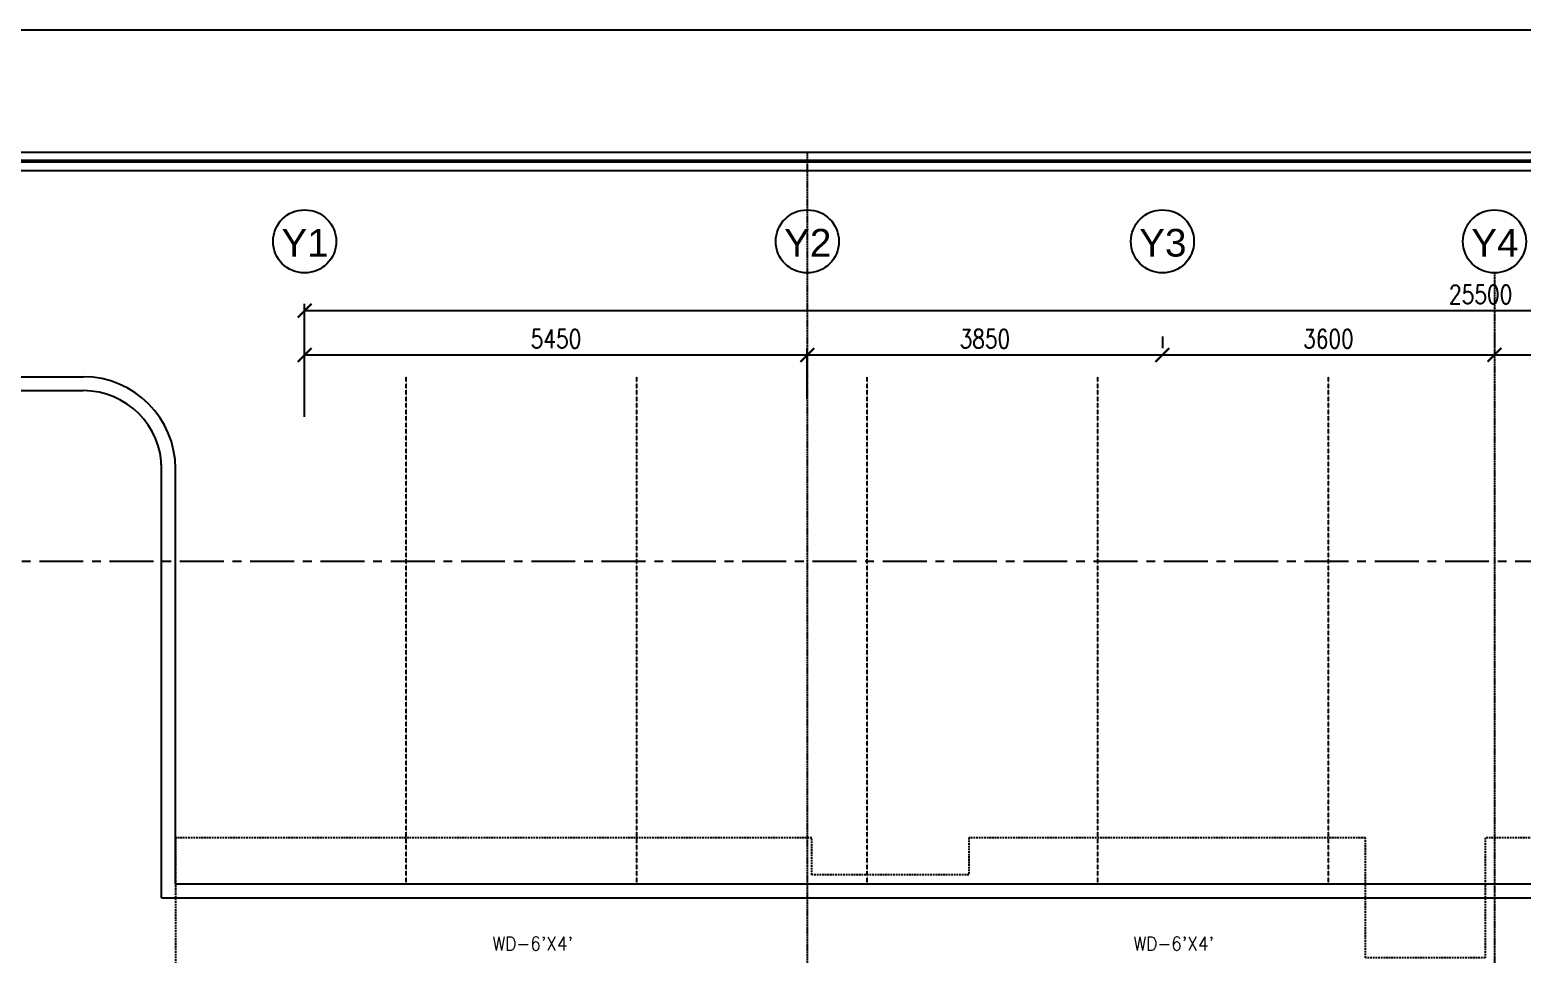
# Model space of a CAD drawing. Header units: millimetres. Extents: x 0 to 91840, y -5689 to 55688.
# Drawn here: x 22643 to 38822, y 45664 to 55688 of the extents above; entities that cross this region are included whole.
import ezdxf
from ezdxf.enums import TextEntityAlignment as Align

# ---------------------------------------------------------------- set-up
doc = ezdxf.new("R2010")
doc.units = ezdxf.units.MM
for name, pattern in [('CENTER', [50.8, 31.75, -6.35, 6.35, -6.35]), ('DASHED', [19.05, 12.7, -6.35]), ('DASHED2', [9.525, 6.35, -3.175])]:
    doc.linetypes.add(name, pattern=pattern)
for name, color, linetype in [('A-ANNO-DIMS', 1, 'Continuous'), ('A-ANNO-SYMB', 33, 'Continuous'), ('A-ANNO-TEXT', 8, 'Continuous'), ('A-AREA', 8, 'CENTER'), ('A-FLOR-OVHD', 4, 'DASHED2'), ('A-GRID', 253, 'CENTER'), ('L-WALK', 8, 'Continuous'), ('LOGO LINE', 7, 'Continuous'), ('LOGO1LINE', 7, 'Continuous')]:
    doc.layers.add(name, color=color, linetype=linetype)
doc.styles.add('ROMANS', font='romans.shx', dxfattribs={"width": 0.8})
doc.styles.add('SANSSERIF', font='sas_____.pfb')
doc.dimstyles.new('100 of DIM2', dxfattribs={"dimscale": 0, "dimtxt": 200, "dimasz": 150, "dimexe": 75, "dimexo": 200, "dimgap": 75, "dimtad": 1, "dimdec": 0, "dimrnd": 5, "dimzin": 0, "dimdsep": 46, "dimtxsty": 'ROMANS', "dimblk": 'ARCHTICK', "dimcen": 100, "dimclrd": 94, "dimclre": 94, "dimclrt": 2, "dimadec": 0, "dimazin": 0, "dimtfac": 1, "dimtdec": 0, "dimtofl": 0, "dimtmove": 2, "dimatfit": 3, "dimldrblk": 'OPEN90', "dimfxl": 75, "dimtolj": 1, "dimtzin": 0, "dimarcsym": 0})

# ---------------------------------------------------------------- blocks, each defined once
blk = doc.blocks.new('_ArchTick')
at = {"color": 0, "linetype": 'ByBlock', "const_width": 0.15}
blk.add_lwpolyline([(-0.5, -0.5), (0.5, 0.5)], dxfattribs=at)
blk = doc.blocks.new('*D181')
at = {"layer": 'A-ANNO-DIMS', "color": 94, "lineweight": -2, "ltscale": 3, "transparency": 16777216}
for p, q in [((34922, 52362), (34922, 52237)), ((38522, 52362), (38522, 52237)), ((34922, 52162), (38522, 52162))]:
    blk.add_line(p, q, dxfattribs=at)
at = {"layer": 'Defpoints', "color": 0, "ltscale": 3, "transparency": 16777216}
for p in [(34922, 52162), (38522, 52162), (38522, 52162)]:
    blk.add_point(p, dxfattribs=at)
at = {"layer": 'A-ANNO-DIMS', "color": 94, "lineweight": -2, "ltscale": 3, "transparency": 16777216, "xscale": 150, "yscale": 150, "zscale": 150, "rotation": 180}
blk.add_blockref('_ArchTick', (34922, 52162), dxfattribs=at)
at = {"layer": 'A-ANNO-DIMS', "color": 94, "lineweight": -2, "ltscale": 3, "transparency": 16777216, "xscale": 150, "yscale": 150, "zscale": 150}
blk.add_blockref('_ArchTick', (38522, 52162), dxfattribs=at)
at = {"layer": 'A-ANNO-DIMS', "color": 2, "ltscale": 3, "transparency": 16777216, "insert": (36722, 52337), "char_height": 200, "attachment_point": 5, "style": 'ROMANS'}
blk.add_mtext('\\A1;3600', dxfattribs=at)
blk = doc.blocks.new('_Open90')
at = {"color": 0, "linetype": 'ByBlock', "lineweight": -2}
for p, q in [((0, 0), (-1, 0)), ((-0.5, 0.5), (0, 0)), ((0, 0), (-0.5, -0.5))]:
    blk.add_line(p, q, dxfattribs=at)
blk = doc.blocks.new('*D183')
at = {"layer": 'A-ANNO-DIMS', "color": 94, "lineweight": -2, "ltscale": 3, "transparency": 16777216}
for p, q in [((25622, 51687), (25622, 52237)), ((25622, 52162), (31072, 52162)), ((31072, 51687), (31072, 52237))]:
    blk.add_line(p, q, dxfattribs=at)
at = {"layer": 'Defpoints', "color": 0, "ltscale": 3, "transparency": 16777216}
for p in [(31072, 52162), (25622, 51487), (31072, 51487)]:
    blk.add_point(p, dxfattribs=at)
at = {"layer": 'A-ANNO-DIMS', "color": 94, "lineweight": -2, "ltscale": 3, "transparency": 16777216, "xscale": 150, "yscale": 150, "zscale": 150, "rotation": 180}
blk.add_blockref('_ArchTick', (25622, 52162), dxfattribs=at)
at = {"layer": 'A-ANNO-DIMS', "color": 94, "lineweight": -2, "ltscale": 3, "transparency": 16777216, "xscale": 150, "yscale": 150, "zscale": 150}
blk.add_blockref('_ArchTick', (31072, 52162), dxfattribs=at)
at = {"layer": 'A-ANNO-DIMS', "color": 2, "ltscale": 3, "transparency": 16777216, "insert": (28347, 52337), "char_height": 200, "attachment_point": 5, "style": 'ROMANS'}
blk.add_mtext('\\A1;5450', dxfattribs=at)
blk = doc.blocks.new('*D154')
at = {"layer": 'A-ANNO-DIMS', "color": 94, "lineweight": -2, "ltscale": 3, "transparency": 16777216}
for p, q in [((34922, 52362), (34922, 52237)), ((31072, 51687), (31072, 52237)), ((31072, 52162), (34922, 52162))]:
    blk.add_line(p, q, dxfattribs=at)
at = {"layer": 'Defpoints', "color": 0, "ltscale": 3, "transparency": 16777216}
for p in [(34922, 52162), (34922, 52162), (31072, 51487)]:
    blk.add_point(p, dxfattribs=at)
at = {"layer": 'A-ANNO-DIMS', "color": 94, "lineweight": -2, "ltscale": 3, "transparency": 16777216, "xscale": 150, "yscale": 150, "zscale": 150, "rotation": 180}
blk.add_blockref('_ArchTick', (31072, 52162), dxfattribs=at)
at = {"layer": 'A-ANNO-DIMS', "color": 94, "lineweight": -2, "ltscale": 3, "transparency": 16777216, "xscale": 150, "yscale": 150, "zscale": 150}
blk.add_blockref('_ArchTick', (34922, 52162), dxfattribs=at)
at = {"layer": 'A-ANNO-DIMS', "color": 2, "ltscale": 3, "transparency": 16777216, "insert": (32997, 52337), "char_height": 200, "attachment_point": 5, "style": 'ROMANS'}
blk.add_mtext('\\A1;3850', dxfattribs=at)
blk = doc.blocks.new('*D155')
at = {"layer": 'A-ANNO-DIMS', "color": 94, "lineweight": -2, "ltscale": 3, "transparency": 16777216}
for p, q in [((38522, 52362), (38522, 52237)), ((43472, 52362), (43472, 52237)), ((38522, 52162), (43472, 52162))]:
    blk.add_line(p, q, dxfattribs=at)
at = {"layer": 'Defpoints', "color": 0, "ltscale": 3, "transparency": 16777216}
for p in [(38522, 52162), (43472, 52162), (43472, 52162)]:
    blk.add_point(p, dxfattribs=at)
at = {"layer": 'A-ANNO-DIMS', "color": 94, "lineweight": -2, "ltscale": 3, "transparency": 16777216, "xscale": 150, "yscale": 150, "zscale": 150, "rotation": 180}
blk.add_blockref('_ArchTick', (38522, 52162), dxfattribs=at)
at = {"layer": 'A-ANNO-DIMS', "color": 94, "lineweight": -2, "ltscale": 3, "transparency": 16777216, "xscale": 150, "yscale": 150, "zscale": 150}
blk.add_blockref('_ArchTick', (43472, 52162), dxfattribs=at)
at = {"layer": 'A-ANNO-DIMS', "color": 2, "ltscale": 3, "transparency": 16777216, "insert": (40997, 52337), "char_height": 200, "attachment_point": 5, "style": 'ROMANS'}
blk.add_mtext('\\A1;4950', dxfattribs=at)
blk = doc.blocks.new('*D156')
at = {"layer": 'A-ANNO-DIMS', "color": 94, "lineweight": -2, "ltscale": 3, "transparency": 16777216}
for p, q in [((25622, 51492), (25622, 52718)), ((25622, 52643), (51122, 52643)), ((51122, 51492), (51122, 52718))]:
    blk.add_line(p, q, dxfattribs=at)
at = {"layer": 'Defpoints', "color": 0, "ltscale": 3, "transparency": 16777216}
for p in [(51122, 52643), (25622, 51292), (51122, 51292)]:
    blk.add_point(p, dxfattribs=at)
at = {"layer": 'A-ANNO-DIMS', "color": 94, "lineweight": -2, "ltscale": 3, "transparency": 16777216, "xscale": 150, "yscale": 150, "zscale": 150, "rotation": 180}
blk.add_blockref('_ArchTick', (25622, 52643), dxfattribs=at)
at = {"layer": 'A-ANNO-DIMS', "color": 94, "lineweight": -2, "ltscale": 3, "transparency": 16777216, "xscale": 150, "yscale": 150, "zscale": 150}
blk.add_blockref('_ArchTick', (51122, 52643), dxfattribs=at)
at = {"layer": 'A-ANNO-DIMS', "color": 2, "ltscale": 3, "transparency": 16777216, "insert": (38372, 52818), "char_height": 200, "attachment_point": 5, "style": 'ROMANS'}
blk.add_mtext('\\A1;25500', dxfattribs=at)

msp = doc.modelspace()

# ---------------------------------------------------------------- linework, layer by layer
at = {"layer": 'A-ANNO-SYMB', "ltscale": 3}
for centre in [(25621.86, 53393.42), (31071.86, 53393.42), (34921.86, 53393.42), (38521.86, 53393.42)]:
    msp.add_circle(centre, 342.17, dxfattribs=at)
at = {"layer": 'A-AREA', "ltscale": 15}
msp.add_line((21221.86, 49925.23), (53321.86, 49925.23), dxfattribs=at)
at = {"layer": 'A-FLOR-OVHD', "ltscale": 3}
msp.add_lwpolyline([(46821.86, 46925.23), (38421.86, 46925.23), (38421.86, 45625.23), (37121.86, 45625.23), (37121.86, 46925.23), (32821.86, 46925.23), (32821.86, 46525.23), (31121.86, 46525.23), (31121.86, 46925.23), (24221.86, 46925.23), (24221.86, 37275.23), (23221.86, 37275.23), (23221.86, 32775.23)], dxfattribs=at)
at = {"layer": 'A-GRID', "ltscale": 0.1}
for p, q in [((31071.86, 54351.25), (31071.86, 6216.89)), ((38521.86, 53051.25), (38521.86, 4916.89))]:
    msp.add_line(p, q, dxfattribs=at)
at = {"layer": 'L-WALK', "ltscale": 15}
for p, q in [((20807.65, 51925.23), (23221.86, 51925.23)), ((20807.65, 51775.23), (23221.86, 51775.23))]:
    msp.add_line(p, q, dxfattribs=at)
at = {"layer": 'L-WALK', "linetype": 'DASHED', "ltscale": 0.2}
for p, q in [((26721.86, 46425.23), (26721.86, 51925.23)), ((29221.86, 46425.23), (29221.86, 51925.23)), ((31721.86, 46425.23), (31721.86, 51925.23)), ((34221.86, 46425.23), (34221.86, 51925.23)), ((36721.86, 46425.23), (36721.86, 51925.23))]:
    msp.add_line(p, q, dxfattribs=at)
at = {"layer": 'L-WALK', "ltscale": 3}
for p, q in [((24071.86, 46275.23), (24071.86, 50976.5)), ((24221.86, 46425.23), (24221.86, 50976.5)), ((24071.86, 46275.23), (46821.86, 46275.23)), ((24221.86, 46425.23), (46721.86, 46425.23))]:
    msp.add_line(p, q, dxfattribs=at)
for radius in [1000, 850]:
    msp.add_arc((23221.86, 50925.23), radius, 0, 90, dxfattribs=at)
at = {"layer": 'LOGO LINE'}
msp.add_lwpolyline([(79758.04, 0), (1000, 0), (1000, 55687.5), (79758.04, 55687.5)], close=True, dxfattribs=at)
at = {"layer": 'LOGO1LINE'}
for points in [[(78432.14, 1325.89), (2325.89, 1325.89), (2325.89, 54361.61), (78432.14, 54361.61)], [(68123.44, 1524.78), (2524.78, 1524.78), (2524.78, 54162.72), (68123.44, 54162.72)]]:
    msp.add_lwpolyline(points, close=True, dxfattribs=at)
at = {"layer": 'LOGO1LINE', "const_width": 39.78}
msp.add_lwpolyline([(78332.7, 1425.33), (2425.33, 1425.33), (2425.33, 54262.17), (78332.7, 54262.17)], close=True, dxfattribs=at)

# ---------------------------------------------------------------- texts
at = {"layer": 'A-ANNO-TEXT', "style": 'SANSSERIF'}
for s, p in [('Y1', (25626.46, 53228.83)), ('Y2', (31076.46, 53228.83)), ('Y3', (34926.46, 53228.83)), ('Y4', (38526.46, 53228.83))]:
    msp.add_text(s, height=300, dxfattribs=at).set_placement(p, align=Align.CENTER)
at = {"layer": 'A-ANNO-TEXT', "style": 'ROMANS', "width": 0.9}
for p in [(27656.91, 45703.34), (34605.93, 45703.34)]:
    msp.add_text("WD-6'X4'", height=150, dxfattribs=at).set_placement(p)

# ---------------------------------------------------------------- dimensions: what is measured, and where the dimension line sits
at = {"layer": 'A-ANNO-DIMS', "ltscale": 3}
for base, p1, p2, picture, middle in [((51121.86, 52642.59), (25621.86, 51291.93), (51121.86, 51291.93), '*D156', (38371.86, 52817.59)), ((31071.86, 52162.43), (25621.86, 51487.1), (31071.86, 51487.1), '*D183', (28346.86, 52337.43)), ((34921.86, 52162.43), (31071.86, 51487.1), (34921.86, 52162.43), '*D154', (32996.86, 52337.43)), ((38521.86, 52162.43), (34921.86, 52162.43), (38521.86, 52162.43), '*D181', (36721.86, 52337.43)), ((43471.86, 52162.43), (38521.86, 52162.43), (43471.86, 52162.43), '*D155', (40996.86, 52337.43))]:
    dim = msp.add_linear_dim(base=base, p1=p1, p2=p2, dimstyle='100 of DIM2', override={"dimscale": 1}, dxfattribs=at)
    dim.commit()
    dim.dimension.update_dxf_attribs({"geometry": picture, "text_midpoint": middle})

doc.saveas('drawing.dxf')
